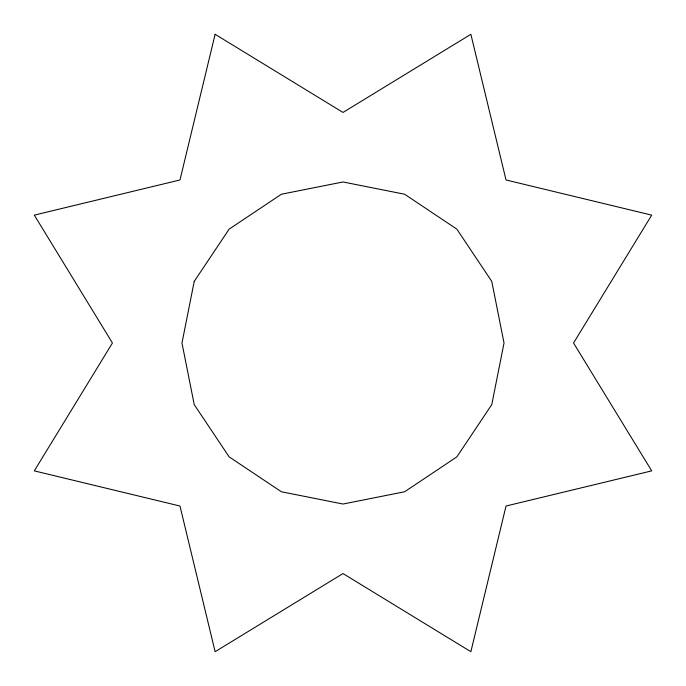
<?xml version="1.0" encoding="UTF-8"?>
<svg xmlns="http://www.w3.org/2000/svg" width="686" height="686" viewBox="0 0 686 686"><rect width="100%" height="100%" fill="white"/><g stroke="black" fill="none" stroke-linecap="round" stroke-linejoin="round"><path stroke-width="1.03" d="M194.232 281.38L181.97 343L194.232 404.62L229.141 456.859L281.38 491.768L343 504.03L404.62 491.768L456.859 456.859L491.768 404.62L504.03 343L491.768 281.38L456.859 229.141L404.62 194.232L343 181.97L281.38 194.232L229.141 229.141L194.232 281.38M215.13 34.3L179.972 179.972L34.3 215.13L112.444 343L34.3 470.87L179.972 506.028L215.13 651.7L343 573.556L470.87 651.7L506.028 506.028L651.7 470.87L573.556 343L651.7 215.13L506.028 179.972L470.87 34.3L343 112.444L215.13 34.3"/></g></svg>
